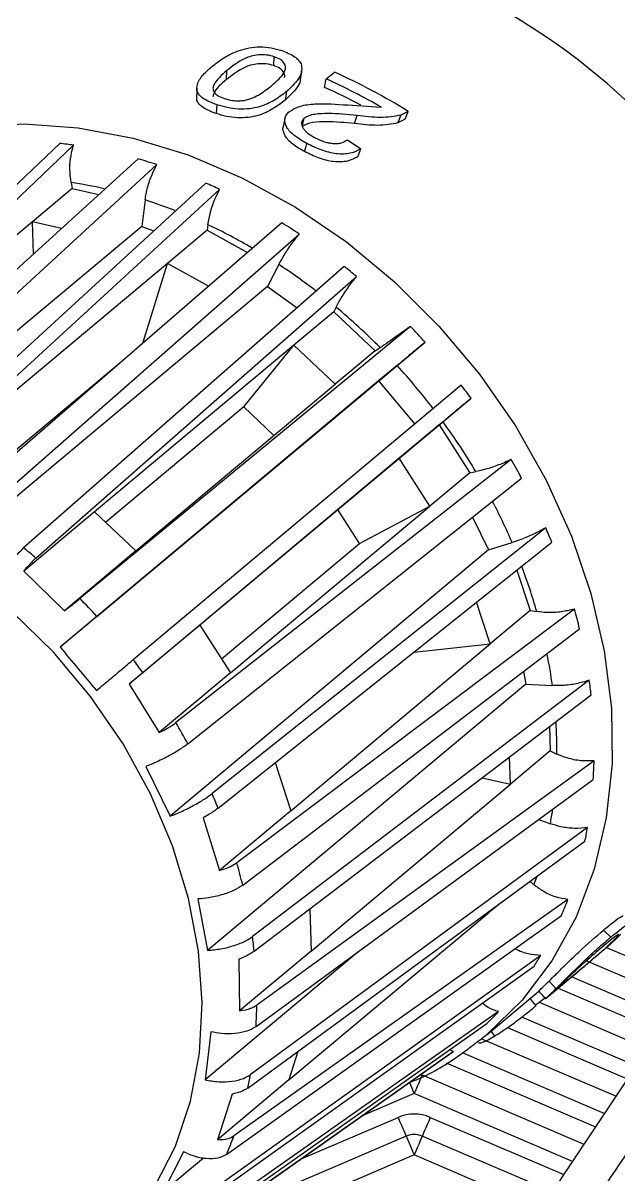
# Model space of a CAD drawing. Extents: x 75 to 2075, y 25 to 1460.
# Drawn here: x 1074.7 to 1116.3, y 1000.8 to 1081.2 of the extents above; entities that cross this region are included whole.
import ezdxf

# ---------------------------------------------------------------- set-up
doc = ezdxf.new("R2010")
doc.units = 0
doc.header["$LTSCALE"] = 5
doc.linetypes.add('SLD-KATı', pattern=[0])
doc.layers.get('0').update_dxf_attribs({"linetype": 'CONTINUOUS'})

msp = doc.modelspace()

# ---------------------------------------------------------------- linework, layer by layer
at = {"color": 7, "linetype": 'SLD-KATı'}
for p, q in [((1092.236, 1078.253), (1092.281, 1078.871)), ((1088.95, 1077.268), (1088.966, 1077.895)), ((1095.901, 1077.316), (1096.473, 1077.795)), ((1095.786, 1076.725), (1095.901, 1077.316)), ((1093.135, 1076.44), (1093.042, 1075.84)), ((1097.384, 1075.498), (1099.773, 1075.334)), ((1101.621, 1075.05), (1101.12, 1074.781)), ((1101.411, 1074.51), (1101.621, 1075.05)), ((1093.024, 1074.559), (1092.903, 1073.965)), ((1101.411, 1074.51), (1100.912, 1074.24)), ((1077.297, 1072.813), (1056.167, 1052.678)), ((1057.144, 1052.549), (1078.273, 1072.688)), ((1097.38, 1073.07), (1098.314, 1072.426)), ((1098.107, 1071.885), (1098.314, 1072.426)), ((1082.766, 1071.728), (1060.809, 1051.779)), ((1062.31, 1051.334), (1084.074, 1071.331)), ((1087.494, 1070.037), (1065.73, 1050.04)), ((1066.698, 1049.602), (1088.462, 1069.602)), ((1078.173, 1069.662), (1075.389, 1067.332)), ((1078.094, 1070.079), (1078.173, 1069.662)), ((1078.173, 1069.662), (1080.028, 1069.241)), ((1083.259, 1068.865), (1083.04, 1067.019)), ((1083.04, 1067.019), (1060.812, 1048.415)), ((1075.389, 1067.332), (1061.471, 1055.683)), ((1092.798, 1067.267), (1070.239, 1047.708)), ((1075.462, 1065.092), (1075.389, 1067.332)), ((1077.42, 1066.872), (1075.389, 1067.332)), ((1083.04, 1067.019), (1083.869, 1066.706)), ((1087.647, 1067.132), (1087.6, 1066.743)), ((1071.651, 1046.82), (1094.025, 1066.484)), ((1087.6, 1066.743), (1084.817, 1064.413)), ((1087.6, 1066.743), (1090.405, 1065.192)), ((1084.817, 1064.413), (1070.899, 1052.764)), ((1097.155, 1064.215), (1074.781, 1044.551)), ((1083.108, 1058.865), (1084.817, 1064.413)), ((1087.681, 1062.83), (1084.817, 1064.413)), ((1092.599, 1064.351), (1091.81, 1062.815)), ((1075.644, 1043.846), (1098.019, 1063.514)), ((1091.81, 1062.815), (1069.582, 1044.211)), ((1091.81, 1062.815), (1093.866, 1061.325)), ((1096.591, 1061.377), (1096.425, 1061.053)), ((1096.425, 1061.053), (1093.641, 1058.723)), ((1096.425, 1061.053), (1099.314, 1058.319)), ((1101.776, 1060.032), (1078.715, 1041.014)), ((1079.899, 1039.769), (1102.801, 1058.94)), ((1093.641, 1058.723), (1079.724, 1047.074)), ((1090.143, 1054.404), (1093.641, 1058.723)), ((1096.531, 1055.99), (1093.641, 1058.723)), ((1099.314, 1058.319), (1096.531, 1055.99)), ((1099.314, 1058.319), (1099.662, 1058.546)), ((1081.364, 1057.353), (1073.899, 1051.105)), ((1100.846, 1057.301), (1099.564, 1056.225)), ((1099.564, 1056.225), (1077.337, 1037.621)), ((1105.334, 1055.918), (1082.432, 1036.747)), ((1082.613, 1044.341), (1096.531, 1055.99)), ((1099.564, 1056.225), (1102.095, 1053.207)), ((1083.106, 1035.845), (1106.011, 1055.018)), ((1090.143, 1054.404), (1080.504, 1046.336)), ((1092.252, 1052.409), (1090.143, 1054.404)), ((1104.053, 1053.377), (1103.782, 1053.15)), ((1103.782, 1053.15), (1100.999, 1050.82)), ((1103.782, 1053.15), (1105.926, 1049.803)), ((1108.819, 1050.73), (1085.407, 1032.351)), ((1100.999, 1050.82), (1087.081, 1039.171)), ((1103.142, 1047.474), (1100.999, 1050.82)), ((1086.247, 1030.871), (1109.542, 1049.437)), ((1105.926, 1049.803), (1103.142, 1047.474)), ((1105.926, 1049.803), (1106.353, 1049.885)), ((1079.724, 1047.074), (1074.788, 1042.943)), ((1079.724, 1047.074), (1082.613, 1044.341)), ((1089.224, 1035.825), (1103.142, 1047.474)), ((1098.219, 1044.876), (1096.711, 1047.231)), ((1098.219, 1044.876), (1103.142, 1047.474)), ((1106.12, 1046.709), (1107.232, 1044.416)), ((1111.23, 1045.958), (1087.935, 1027.393)), ((1088.355, 1026.381), (1111.654, 1044.948)), ((1088.589, 1036.816), (1098.219, 1044.876)), ((1107.232, 1044.416), (1108.882, 1044.926)), ((1082.613, 1044.341), (1077.627, 1040.168)), ((1107.232, 1044.416), (1085.005, 1025.812)), ((1074.788, 1042.943), (1077.627, 1040.168)), ((1109.215, 1043.005), (1110.14, 1040.175)), ((1107.356, 1037.846), (1106.403, 1040.764)), ((1113.239, 1040.274), (1089.66, 1022.569)), ((1110.14, 1040.175), (1107.356, 1037.846)), ((1110.14, 1040.175), (1110.606, 1040.104)), ((1087.081, 1039.171), (1082.146, 1035.04)), ((1087.081, 1039.171), (1089.224, 1035.825)), ((1090.074, 1020.999), (1113.59, 1038.905)), ((1093.439, 1026.197), (1107.356, 1037.846)), ((1102.033, 1037.281), (1107.356, 1037.846)), ((1089.224, 1035.825), (1084.239, 1031.652)), ((1109.677, 1035.926), (1109.843, 1035.044)), ((1082.146, 1035.04), (1084.239, 1031.652)), ((1109.843, 1035.044), (1087.615, 1016.44)), ((1114.268, 1035.31), (1090.752, 1017.404)), ((1109.843, 1035.044), (1111.698, 1034.938)), ((1090.875, 1016.382), (1114.395, 1034.288)), ((1111.49, 1032.077), (1111.545, 1030.378)), ((1111.545, 1030.378), (1108.761, 1028.048)), ((1111.545, 1030.378), (1112.003, 1030.16)), ((1083.317, 1029.291), (1085.005, 1025.812)), ((1114.603, 1029.686), (1091.057, 1012.624)), ((1092.34, 1029.557), (1093.439, 1026.197)), ((1108.761, 1028.048), (1108.7, 1029.952)), ((1091.005, 1011.117), (1114.546, 1028.376)), ((1106.787, 1028.496), (1108.761, 1028.048)), ((1094.844, 1016.399), (1108.761, 1028.048)), ((1093.439, 1026.197), (1088.453, 1022.024)), ((1087.316, 1025.698), (1088.453, 1022.024)), ((1110.754, 1025.595), (1111.552, 1025.294)), ((1114.148, 1025.016), (1090.606, 1007.758)), ((1090.422, 1006.826), (1113.968, 1024.083)), ((1110.125, 1021.267), (1110.408, 1021.027)), ((1086.937, 1020.035), (1087.615, 1016.44)), ((1112.777, 1020.002), (1089.462, 1003.49)), ((1108.152, 1019.821), (1107.219, 1019.04)), ((1088.948, 1002.194), (1112.319, 1018.879)), ((1093.302, 1007.391), (1107.219, 1019.04)), ((1094.749, 1019.331), (1094.844, 1016.399)), ((1107.144, 1019.082), (1107.219, 1019.04)), ((1107.219, 1019.04), (1107.258, 1019.165)), ((1115.781, 1017.37), (1115.268, 1017.864)), ((1098.106, 1016.323), (1087.445, 1007.4)), ((1094.844, 1016.399), (1089.858, 1012.227)), ((1110.883, 1016.084), (1087.512, 999.399)), ((1089.793, 1015.83), (1089.858, 1012.227)), ((1111.258, 1013.102), (1114.455, 1015.778)), ((1120.471, 1012.953), (1114.053, 1015.704)), ((1114.848, 1016.108), (1114.455, 1015.779)), ((1087.038, 998.649), (1110.413, 1015.331)), ((1107.128, 1010.577), (1110.74, 1013.6)), ((1110.769, 1012.826), (1118.317, 1009.591)), ((1107.94, 1012.171), (1085.031, 996.061)), ((1084.106, 995.103), (1107.126, 1011.345)), ((1087.844, 1010.76), (1087.445, 1007.4)), ((1116.115, 1006.249), (1106.724, 1010.273)), ((1081.589, 993.014), (1104.514, 1009.188)), ((1104.793, 1009.388), (1081.773, 993.146)), ((1093.917, 1009.388), (1093.302, 1007.391)), ((1104.793, 1009.388), (1104.49, 1009.486)), ((1102.609, 1007.752), (1113.895, 1002.915)), ((1093.302, 1007.391), (1088.316, 1003.218)), ((1089.334, 1006.403), (1088.316, 1003.218)), ((1101.483, 1003.466), (1088.542, 997.92)), ((1111.691, 999.574), (1102.609, 1003.466)), ((1085.947, 1002.374), (1084.511, 999.578)), ((1087.329, 1001.937), (1084.511, 999.578))]:
    msp.add_line(p, q, dxfattribs=at)
at = {"color": 8, "linetype": 'SLD-KATı'}
for p, q in [((1115.477, 1016.648), (1121.243, 1014.177)), ((1119.7, 1011.73), (1113.032, 1014.587)), ((1112.102, 1013.809), (1119.111, 1010.805)), ((1117.523, 1008.377), (1109.564, 1011.788)), ((1108.554, 1011.044), (1116.921, 1007.458)), ((1115.31, 1005.04), (1105.413, 1009.281)), ((1104.28, 1008.59), (1114.7, 1004.124)), ((1102.046, 1006.438), (1098.406, 1004.878)), ((1113.095, 1001.703), (1102.046, 1006.438)), ((1094.155, 1001.879), (1100.92, 1004.779)), ((1103.171, 1004.779), (1112.49, 1000.785)), ((1102.046, 1002.153), (1082.93, 993.96)), ((1110.891, 998.362), (1102.046, 1002.153))]:
    msp.add_line(p, q, dxfattribs=at)
at = {"color": 7, "linetype": 'SLD-KATı', "flags": 128}
for points in [[(1088.271, 1075.515), (1088.249, 1075.206), (1088.226, 1074.897)], [(1094.237, 1073.984), (1094.304, 1074.275), (1094.372, 1074.566)], [(1097.881, 1074.204), (1097.968, 1074.485), (1098.055, 1074.765)], [(1100.912, 1074.24), (1101.016, 1074.511), (1101.12, 1074.781)], [(1094.394, 1072.238), (1094.475, 1072.522), (1094.556, 1072.806)], [(1079.824, 995.164), (1082.045, 997.359), (1083.905, 999.908), (1085.376, 1002.77), (1086.433, 1005.902), (1087.06, 1009.252), (1087.247, 1012.769), (1086.991, 1016.396), (1086.297, 1020.078), (1085.175, 1023.755), (1083.643, 1027.37), (1081.725, 1030.865), (1079.451, 1034.186), (1076.857, 1037.281), (1073.984, 1040.099), (1070.878, 1042.598), (1067.587, 1044.737), (1064.163, 1046.483), (1060.661, 1047.808), (1057.135, 1048.692), (1053.641, 1049.12), (1050.234, 1049.085), (1046.968, 1048.589), (1043.895, 1047.639), (1041.063, 1046.25), (1038.516, 1044.444), (1036.295, 1042.249), (1034.434, 1039.7), (1032.964, 1036.838), (1031.907, 1033.707), (1031.28, 1030.356), (1031.092, 1026.839), (1031.348, 1023.212), (1032.042, 1019.53), (1033.164, 1015.853), (1034.696, 1012.238), (1036.615, 1008.743), (1038.889, 1005.422), (1041.482, 1002.327), (1044.355, 999.509), (1047.461, 997.01), (1050.752, 994.871), (1054.176, 993.125), (1057.678, 991.8), (1061.204, 990.917), (1064.698, 990.489), (1068.105, 990.523), (1071.371, 991.019), (1074.444, 991.969), (1077.277, 993.358), (1079.824, 995.164)], [(1111.943, 1013.769), (1111.701, 1014.031), (1111.459, 1014.294)], [(1110.549, 1012.574), (1110.331, 1012.857), (1110.113, 1013.139)], [(1107.664, 1010.46), (1107.462, 1010.753), (1107.417, 1010.819)], [(1102.609, 1007.752), (1102.598, 1007.726), (1102.566, 1007.652), (1102.514, 1007.53), (1102.444, 1007.367), (1102.359, 1007.168), (1102.261, 1006.941), (1102.156, 1006.695), (1102.046, 1006.438)], [(1100.92, 1004.779), (1101.03, 1004.523), (1101.136, 1004.276), (1101.233, 1004.049), (1101.318, 1003.85), (1101.388, 1003.687), (1101.44, 1003.566), (1101.472, 1003.491), (1101.483, 1003.466)], [(1103.171, 1004.779), (1103.062, 1004.523), (1102.956, 1004.276), (1102.859, 1004.049), (1102.774, 1003.85), (1102.704, 1003.687), (1102.652, 1003.566), (1102.62, 1003.491), (1102.609, 1003.466)], [(1101.483, 1003.466), (1101.494, 1003.441), (1101.526, 1003.366), (1101.578, 1003.245), (1101.648, 1003.081), (1101.733, 1002.882), (1101.831, 1002.655), (1101.936, 1002.409), (1102.046, 1002.153)], [(1102.609, 1003.466), (1102.598, 1003.441), (1102.566, 1003.366), (1102.514, 1003.245), (1102.444, 1003.081), (1102.359, 1002.882), (1102.261, 1002.655), (1102.156, 1002.409), (1102.046, 1002.153)]]:
    msp.add_lwpolyline(points, dxfattribs=at)
at = {"color": 8, "linetype": 'SLD-KATı', "flags": 128}
for points in [[(1058.532, 1068.638), (1061.275, 1070.605), (1064.331, 1072.172), (1067.637, 1073.298), (1071.149, 1073.968), (1074.819, 1074.174), (1078.597, 1073.912), (1082.432, 1073.187), (1086.273, 1072.007), (1090.067, 1070.389), (1093.763, 1068.355), (1097.312, 1065.932), (1100.664, 1063.153), (1103.776, 1060.056), (1106.604, 1056.682), (1109.11, 1053.077), (1111.261, 1049.291), (1113.028, 1045.373), (1114.386, 1041.377), (1115.318, 1037.357), (1115.81, 1033.368), (1115.857, 1029.463), (1115.456, 1025.695), (1114.615, 1022.115), (1113.343, 1018.772), (1111.659, 1015.711), (1109.585, 1012.973), (1107.149, 1010.595)], [(1110.408, 1021.027), (1110.551, 1021.431), (1110.601, 1021.577)], [(1101.711, 1007.22), (1101.733, 1007.168), (1101.831, 1006.941), (1101.936, 1006.695), (1102.046, 1006.438)]]:
    msp.add_lwpolyline(points, dxfattribs=at)
at = {"color": 7, "linetype": 'SLD-KATı'}
for centre, radius, start, end in [((1084.71, 1041.18), 47.234, 14.91664, 65.02554), ((1078.592, 1038.068), 43.566, 58.08957, 65.76735), ((1078.63, 1038.536), 41.865, 61.94592, 65.80727), ((1078.235, 1038.021), 43.083, 60.00453, 65.79261), ((1073.703, 1040.794), 32.22, 81.84445, 83.59434), ((1072.757, 1036.451), 36.669, 72.0237, 74.16015), ((1071.538, 1033.185), 40.158, 65.07503, 66.58859), ((1069.714, 1029.748), 44.052, 56.50393, 58.39684), ((1068.288, 1027.74), 46.516, 50.26968, 51.64122), ((1067.959, 1027.241), 44.554, 44.63829, 50.01101), ((1067.248, 1026.578), 48.076, 42.30935, 44.09421), ((1067.418, 1026.707), 45.315, 37.47771, 42.46463), ((1067.271, 1026.57), 48.064, 36.2918, 37.63428), ((1067.892, 1027.051), 44.728, 30.69696, 36.05505), ((1068.434, 1027.299), 46.69, 28.30368, 30.12239), ((1070.375, 1028.248), 44.529, 22.02675, 23.43605), ((1047.473, 1010.246), 43.847, 50.02306, 51.47915), ((1046.649, 1009.339), 45.073, 42.46355, 44.64749), ((1074.208, 1029.545), 40.479, 13.37018, 15.37018), ((1046.644, 1009.308), 45.096, 36.04648, 37.47761), ((1077.717, 1030.217), 36.903, 6.33378, 7.93241), ((1047.697, 1009.971), 43.851, 28.46433, 30.68798), ((1082.308, 1030.418), 32.303, 356.37497, 358.70071), ((1049.904, 1011.031), 41.401, 21.76326, 23.27852), ((1085.525, 1030.054), 29.063, 348.14317, 350.01675), ((1053.021, 1012.071), 38.114, 13.54686, 15.98813), ((1088.863, 1029.096), 25.584, 336.46217, 339.17823), ((1056.767, 1012.778), 34.299, 6.03302, 7.75177), ((1090.645, 1028.196), 23.585, 326.94275, 329.10006), ((1060.462, 1012.938), 30.597, 356.588, 359.41128), ((1091.583, 1027.484), 22.406, 313.92037, 316.88705), ((1091.72, 1027.325), 22.196, 305.1999, 306.08409), ((1064.096, 1012.523), 26.935, 347.78994, 349.80986), ((1102.046, 1002.153), 2.857, 66.80141, 113.19859), ((1066.789, 1011.736), 24.126, 336.70348, 340.01413), ((1102.046, 1002.153), 1.429, 66.80141, 113.19859)]:
    msp.add_arc(centre, radius, start, end, dxfattribs=at)
at = {"color": 8, "linetype": 'SLD-KATı'}
for centre, radius, start, end in [((1073.407, 1038.725), 31.703, 77.23428, 81.49718), ((1072.369, 1034.95), 35.62, 68.60853, 72.19825), ((1070.881, 1031.53), 39.352, 59.68668, 64.78433), ((1069.221, 1028.815), 42.537, 52.36947, 56.6605), ((1069.762, 1028.089), 42.59, 23.28742, 27.5801), ((1072.343, 1029.126), 39.806, 16.00825, 20.79365), ((1076.317, 1030.115), 35.708, 7.76243, 11.35378), ((1080.019, 1030.479), 31.986, 359.42819, 3.39617), ((1084.191, 1030.214), 27.8, 349.8062, 351.80278)]:
    msp.add_arc(centre, radius, start, end, dxfattribs=at)
at = {"color": 7, "linetype": 'SLD-KATı'}
for points, knots in [([(1128.39, 1031.167), (1128.817, 1031.543), (1130.03, 1032.611), (1131.794, 1034.632), (1133.555, 1037.297), (1134.957, 1040.233), (1135.987, 1043.399), (1136.631, 1046.758), (1136.881, 1050.267), (1136.732, 1053.882), (1136.187, 1057.558), (1135.252, 1061.247), (1133.94, 1064.902), (1132.267, 1068.476), (1130.254, 1071.925), (1127.927, 1075.204), (1125.317, 1078.274), (1122.454, 1081.094), (1119.375, 1083.629), (1116.118, 1085.848), (1112.725, 1087.72), (1109.236, 1089.224), (1105.696, 1090.334), (1102.148, 1091.049), (1098.652, 1091.31), (1096.137, 1091.298), (1094.846, 1091.071), (1094.65, 1091.037)], [0, 0, 0, 0, 0.022651, 0.06432, 0.106013, 0.147765, 0.189611, 0.231566, 0.273623, 0.315764, 0.357966, 0.40021, 0.442479, 0.484761, 0.52705, 0.569344, 0.611642, 0.653947, 0.69626, 0.738582, 0.780913, 0.823251, 0.865585, 0.907903, 0.950184, 0.992403, 1, 1, 1, 1]), ([(1087.922, 1078.179), (1088.186, 1078.388), (1088.716, 1078.804), (1089.607, 1079.258), (1090.509, 1079.503), (1091.284, 1079.579), (1092.084, 1079.511), (1092.559, 1079.372), (1092.796, 1079.303)], [0, 0, 0, 0, 0.248903, 0.497485, 0.622316, 0.747532, 0.873475, 1, 1, 1, 1]), ([(1092.796, 1079.303), (1093.125, 1079.172), (1093.618, 1078.976), (1093.969, 1078.641), (1094.115, 1078.441), (1094.158, 1078.338), (1094.18, 1078.287)], [0, 0, 0, 0, 0.50032, 0.750425, 0.875332, 1, 1, 1, 1]), ([(1092.236, 1078.253), (1092.063, 1078.298), (1091.718, 1078.389), (1091.148, 1078.381), (1090.625, 1078.295), (1089.789, 1077.95), (1089.323, 1077.571), (1088.95, 1077.268)], [0, 0, 0, 0, 0.124622, 0.249361, 0.374295, 0.499466, 1, 1, 1, 1]), ([(1092.281, 1078.871), (1092.106, 1078.918), (1091.755, 1079.01), (1091.177, 1079.005), (1090.648, 1078.921), (1089.806, 1078.578), (1089.339, 1078.198), (1088.966, 1077.895)], [0, 0, 0, 0, 0.126235, 0.251975, 0.377162, 0.501984, 1, 1, 1, 1]), ([(1092.096, 1076.85), (1092.453, 1077.159), (1092.899, 1077.546), (1093.105, 1078.102), (1093.001, 1078.396), (1092.75, 1078.68), (1092.438, 1078.807), (1092.281, 1078.871)], [0, 0, 0, 0, 0.497976, 0.622799, 0.747991, 0.873718, 1, 1, 1, 1]), ([(1092.983, 1077.426), (1092.991, 1077.448), (1093.032, 1077.562), (1092.932, 1077.783), (1092.699, 1078.064), (1092.39, 1078.19), (1092.236, 1078.253)], [0, 0, 0, 0, 0.0756949, 0.3841703, 0.6921602, 1, 1, 1, 1]), ([(1094.18, 1078.287), (1094.192, 1078.114), (1094.217, 1077.768), (1093.877, 1077.129), (1093.432, 1076.715), (1093.135, 1076.44)], [0, 0, 0, 0, 0.250378, 0.500479, 1, 1, 1, 1]), ([(1088.271, 1075.515), (1088.049, 1075.597), (1087.605, 1075.762), (1087.109, 1076.083), (1086.844, 1076.448), (1086.873, 1076.943), (1087.183, 1077.538), (1087.675, 1077.965), (1087.922, 1078.179)], [0, 0, 0, 0, 0.126501, 0.252549, 0.377658, 0.502458, 0.751109, 1, 1, 1, 1]), ([(1088.966, 1077.895), (1088.607, 1077.586), (1088.158, 1077.2), (1087.966, 1076.668), (1088.062, 1076.393), (1088.325, 1076.128), (1088.64, 1076.005), (1088.798, 1075.943)], [0, 0, 0, 0, 0.49795, 0.622753, 0.747955, 0.873668, 1, 1, 1, 1]), ([(1094.106, 1077.27), (1094.12, 1077.369), (1094.148, 1077.568), (1094.175, 1077.766), (1094.189, 1077.865)], [0, 0, 0, 0, 0.500005, 1, 1, 1, 1]), ([(1086.865, 1076.665), (1086.864, 1076.558), (1086.861, 1076.345), (1086.859, 1076.131), (1086.857, 1076.024)], [0, 0, 0, 0, 0.5, 1, 1, 1, 1]), ([(1088.95, 1077.268), (1088.572, 1076.96), (1088.112, 1076.586), (1088.005, 1076.154), (1087.986, 1076.077)], [0, 0, 0, 0, 0.822002, 1, 1, 1, 1]), ([(1090.185, 1075.82), (1090.395, 1075.877), (1090.813, 1075.99), (1091.45, 1076.346), (1091.838, 1076.649), (1092.096, 1076.85)], [0, 0, 0, 0, 0.249913, 0.500006, 1, 1, 1, 1]), ([(1094.086, 1077.27), (1094.085, 1077.237), (1094.084, 1077.033), (1093.766, 1076.53), (1093.331, 1076.116), (1093.042, 1075.84)], [0, 0, 0, 0, 0.0607973, 0.3738927, 1, 1, 1, 1]), ([(1088.226, 1074.897), (1088.007, 1074.978), (1087.57, 1075.14), (1087.093, 1075.458), (1086.854, 1075.767), (1086.873, 1075.957), (1086.88, 1076.026)], [0, 0, 0, 0, 0.281383, 0.562491, 0.843054, 1, 1, 1, 1]), ([(1093.042, 1075.84), (1092.777, 1075.633), (1092.248, 1075.221), (1091.367, 1074.803), (1090.476, 1074.611), (1089.714, 1074.581), (1088.927, 1074.685), (1088.46, 1074.826), (1088.226, 1074.897)], [0, 0, 0, 0, 0.25053, 0.500423, 0.625486, 0.750236, 0.874983, 1, 1, 1, 1]), ([(1093.135, 1076.44), (1092.87, 1076.234), (1092.34, 1075.821), (1091.453, 1075.405), (1090.553, 1075.217), (1089.782, 1075.19), (1088.984, 1075.299), (1088.509, 1075.443), (1088.271, 1075.515)], [0, 0, 0, 0, 0.248921, 0.497499, 0.622365, 0.74757, 0.873482, 1, 1, 1, 1]), ([(1088.798, 1075.943), (1088.852, 1075.926), (1088.959, 1075.892), (1089.186, 1075.837), (1089.486, 1075.792), (1089.849, 1075.782), (1090.073, 1075.807), (1090.185, 1075.82)], [0, 0, 0, 0, 0.125745, 0.251389, 0.501751, 0.751292, 1, 1, 1, 1]), ([(1094.556, 1072.806), (1094.26, 1072.975), (1093.816, 1073.23), (1093.378, 1073.624), (1093.144, 1073.933), (1093.018, 1074.241), (1092.997, 1074.54), (1093.093, 1074.766), (1093.216, 1074.931), (1093.3, 1075.005), (1093.341, 1075.041)], [0, 0, 0, 0, 0.251691, 0.377471, 0.502798, 0.627926, 0.752073, 0.87601, 0.938006, 1, 1, 1, 1]), ([(1093.341, 1075.041), (1093.575, 1075.182), (1094.044, 1075.464), (1095.485, 1075.634), (1096.623, 1075.553), (1097.384, 1075.498)], [0, 0, 0, 0, 0.24774, 0.497424, 1, 1, 1, 1]), ([(1094.372, 1074.566), (1094.326, 1074.521), (1094.234, 1074.431), (1094.177, 1074.268), (1094.191, 1074.088), (1094.268, 1073.902), (1094.409, 1073.715), (1094.659, 1073.477), (1094.92, 1073.326), (1095.094, 1073.226)], [0, 0, 0, 0, 0.1238388, 0.2477557, 0.367667, 0.4971143, 0.622498, 0.7482519, 1, 1, 1, 1]), ([(1097.881, 1074.204), (1097.219, 1074.261), (1096.226, 1074.346), (1095.101, 1074.305), (1094.533, 1074.175), (1094.336, 1074.048), (1094.237, 1073.984)], [0, 0, 0, 0, 0.500535, 0.75031, 0.875273, 1, 1, 1, 1]), ([(1098.055, 1074.765), (1097.385, 1074.827), (1096.381, 1074.919), (1095.243, 1074.884), (1094.67, 1074.756), (1094.471, 1074.629), (1094.372, 1074.566)], [0, 0, 0, 0, 0.5019676, 0.7517024, 0.8761383, 1, 1, 1, 1]), ([(1100.912, 1074.24), (1100.453, 1074.16), (1099.531, 1074.001), (1098.432, 1074.136), (1097.881, 1074.204)], [0, 0, 0, 0, 0.498739, 1, 1, 1, 1]), ([(1101.12, 1074.781), (1100.656, 1074.704), (1099.722, 1074.55), (1098.613, 1074.693), (1098.055, 1074.765)], [0, 0, 0, 0, 0.497398, 1, 1, 1, 1]), ([(1094.394, 1072.238), (1094.104, 1072.404), (1093.668, 1072.655), (1093.242, 1073.044), (1093.012, 1073.35), (1092.902, 1073.653), (1092.865, 1073.864), (1092.905, 1073.959), (1092.908, 1073.965)], [0, 0, 0, 0, 0.329351, 0.494332, 0.659271, 0.824891, 0.989231, 1, 1, 1, 1]), ([(1078.094, 1070.079), (1078.054, 1070.386), (1077.975, 1071.001), (1078.056, 1071.93), (1078.206, 1072.455), (1078.273, 1072.688)], [0, 0, 0, 0, 0.357056, 0.714133, 1, 1, 1, 1]), ([(1098.314, 1072.426), (1098.088, 1072.308), (1097.748, 1072.131), (1097.13, 1072.056), (1096.617, 1072.081), (1096.082, 1072.182), (1095.368, 1072.403), (1094.881, 1072.645), (1094.556, 1072.806)], [0, 0, 0, 0, 0.247421, 0.37288, 0.496726, 0.621592, 0.74806, 1, 1, 1, 1]), ([(1095.094, 1073.226), (1095.295, 1073.127), (1095.597, 1072.979), (1096.042, 1072.857), (1096.373, 1072.804), (1096.689, 1072.798), (1097.063, 1072.862), (1097.253, 1072.987), (1097.38, 1073.07)], [0, 0, 0, 0, 0.2520265, 0.3779601, 0.5034338, 0.6283659, 0.7527814, 1, 1, 1, 1]), ([(1098.107, 1071.885), (1097.882, 1071.766), (1097.544, 1071.588), (1096.931, 1071.51), (1096.427, 1071.531), (1095.899, 1071.627), (1095.196, 1071.842), (1094.713, 1072.08), (1094.394, 1072.238)], [0, 0, 0, 0, 0.249686, 0.375839, 0.499865, 0.622426, 0.750113, 1, 1, 1, 1]), ([(1083.259, 1068.865), (1083.307, 1069.152), (1083.404, 1069.726), (1083.707, 1070.605), (1083.96, 1071.107), (1084.074, 1071.331)], [0, 0, 0, 0, 0.35627, 0.71254, 1, 1, 1, 1]), ([(1087.647, 1067.132), (1087.695, 1067.42), (1087.792, 1067.996), (1088.095, 1068.877), (1088.349, 1069.379), (1088.462, 1069.602)], [0, 0, 0, 0, 0.357057, 0.714137, 1, 1, 1, 1]), ([(1092.599, 1064.351), (1092.731, 1064.592), (1092.997, 1065.074), (1093.515, 1065.836), (1093.867, 1066.284), (1094.025, 1066.484)], [0, 0, 0, 0, 0.356262, 0.712541, 1, 1, 1, 1]), ([(1096.591, 1061.377), (1096.725, 1061.619), (1096.991, 1062.103), (1097.51, 1062.867), (1097.863, 1063.315), (1098.019, 1063.514)], [0, 0, 0, 0, 0.357052, 0.714135, 1, 1, 1, 1]), ([(1101.776, 1060.032), (1101.516, 1059.84), (1100.997, 1059.458), (1100.248, 1058.934), (1099.844, 1058.666), (1099.662, 1058.546)], [0, 0, 0, 0, 0.355383, 0.710566, 1, 1, 1, 1]), ([(1100.846, 1057.301), (1101.052, 1057.474), (1101.463, 1057.819), (1102.166, 1058.408), (1102.605, 1058.776), (1102.801, 1058.94)], [0, 0, 0, 0, 0.3562608, 0.7125506, 1, 1, 1, 1]), ([(1104.053, 1053.377), (1104.26, 1053.55), (1104.673, 1053.897), (1105.377, 1054.487), (1105.816, 1054.855), (1106.011, 1055.018)], [0, 0, 0, 0, 0.3570552, 0.7141243, 1, 1, 1, 1]), ([(1108.819, 1050.73), (1108.527, 1050.598), (1107.942, 1050.334), (1107.066, 1050.043), (1106.574, 1049.934), (1106.353, 1049.885)], [0, 0, 0, 0, 0.355388, 0.71057, 1, 1, 1, 1]), ([(1111.23, 1045.958), (1110.95, 1045.81), (1110.39, 1045.512), (1109.554, 1045.152), (1109.09, 1044.996), (1108.882, 1044.926)], [0, 0, 0, 0, 0.3557133, 0.7114053, 1, 1, 1, 1]), ([(1072.712, 1041.942), (1072.876, 1042.202), (1073.203, 1042.723), (1073.795, 1043.505), (1074.343, 1044.142), (1074.647, 1044.426), (1074.781, 1044.551)], [0, 0, 0, 0, 0.2646, 0.529291, 0.793679, 1, 1, 1, 1]), ([(1075.644, 1043.846), (1075.581, 1043.789), (1075.353, 1043.581), (1075.053, 1043.259), (1074.824, 1042.986), (1074.788, 1042.943)], [0, 0, 0, 0, 0.242338, 0.882098, 1, 1, 1, 1]), ([(1077.627, 1040.168), (1077.869, 1040.35), (1078.283, 1040.662), (1078.588, 1040.91), (1078.715, 1041.014)], [0, 0, 0, 0, 0.58336, 1, 1, 1, 1]), ([(1079.899, 1039.769), (1079.832, 1039.712), (1079.592, 1039.511), (1079.071, 1039.075), (1078.339, 1038.462), (1077.742, 1037.961), (1077.427, 1037.697), (1077.337, 1037.621)], [0, 0, 0, 0, 0.102988, 0.366802, 0.630618, 0.894678, 1, 1, 1, 1]), ([(1113.239, 1040.274), (1112.931, 1040.204), (1112.316, 1040.065), (1111.379, 1040.018), (1110.845, 1040.077), (1110.606, 1040.104)], [0, 0, 0, 0, 0.35538, 0.71057, 1, 1, 1, 1]), ([(1077.337, 1037.621), (1077.755, 1037.115), (1078.593, 1036.102), (1079.444, 1035.1), (1079.87, 1034.6)], [0, 0, 0, 0, 0.499995, 1, 1, 1, 1]), ([(1079.87, 1034.6), (1080.046, 1034.748), (1080.453, 1035.089), (1081.151, 1035.674), (1081.773, 1036.195), (1082.189, 1036.544), (1082.365, 1036.691), (1082.432, 1036.747)], [0, 0, 0, 0, 0.202889, 0.467548, 0.731791, 0.897055, 1, 1, 1, 1]), ([(1083.106, 1035.845), (1083.041, 1035.79), (1082.803, 1035.591), (1082.463, 1035.306), (1082.188, 1035.076), (1082.146, 1035.04)], [0, 0, 0, 0, 0.242347, 0.882097, 1, 1, 1, 1]), ([(1114.268, 1035.31), (1113.967, 1035.222), (1113.366, 1035.046), (1112.45, 1034.926), (1111.931, 1034.934), (1111.698, 1034.938)], [0, 0, 0, 0, 0.3557096, 0.711409, 1, 1, 1, 1]), ([(1117.778, 964.613), (1116.362, 964.802), (1113.837, 965.14), (1110.656, 966.008), (1108.35, 966.963), (1106.722, 967.943), (1105.579, 968.905), (1104.499, 970.149), (1103.621, 971.884), (1103.245, 974.271), (1103.458, 976.92), (1104.171, 979.751), (1105.659, 983.717), (1108.35, 988.957), (1111.858, 994.653), (1115.375, 999.999), (1118.64, 1004.871), (1121.543, 1009.269), (1123.817, 1012.891), (1125.417, 1015.576), (1126.869, 1018.166), (1128.35, 1021.062), (1129.813, 1024.449), (1130.892, 1028.023), (1131.353, 1031.229), (1131.096, 1033.028), (1130.982, 1033.819)], [0, 0, 0, 0, 0.048976, 0.087388, 0.117682, 0.141832, 0.161329, 0.178527, 0.211085, 0.243532, 0.277645, 0.313347, 0.349408, 0.424733, 0.506456, 0.565666, 0.628277, 0.691572, 0.731659, 0.764066, 0.791659, 0.827505, 0.871194, 0.917521, 0.963739, 1, 1, 1, 1]), ([(1084.239, 1031.652), (1084.505, 1031.789), (1084.961, 1032.024), (1085.276, 1032.255), (1085.407, 1032.351)], [0, 0, 0, 0, 0.583364, 1, 1, 1, 1]), ([(1086.247, 1030.871), (1086.055, 1030.73), (1085.671, 1030.447), (1084.861, 1029.985), (1084.043, 1029.582), (1083.539, 1029.38), (1083.317, 1029.291)], [0, 0, 0, 0, 0.263756, 0.527591, 0.791625, 1, 1, 1, 1]), ([(1128.328, 1031.015), (1128.33, 1030.947), (1128.346, 1030.254), (1128.023, 1028.541), (1127.236, 1025.741), (1125.79, 1022.297), (1123.756, 1018.363), (1121.51, 1014.569), (1119.196, 1010.914), (1116.763, 1007.205), (1113.863, 1002.875), (1110.767, 998.214), (1107.923, 993.724), (1105.604, 989.77), (1103.761, 986.259), (1102.35, 983.093), (1101.198, 979.822), (1100.554, 976.891), (1100.431, 974.241), (1100.709, 971.795), (1101.322, 969.939), (1102.027, 968.884), (1102.139, 968.717)], [0, 0, 0, 0, 0.004217, 0.043349, 0.09043, 0.147182, 0.208392, 0.276177, 0.326067, 0.381921, 0.453295, 0.534199, 0.606523, 0.668445, 0.722823, 0.773904, 0.816691, 0.874136, 0.907631, 0.938789, 0.990308, 1, 1, 1, 1]), ([(1114.603, 1029.686), (1114.298, 1029.675), (1113.689, 1029.655), (1112.764, 1029.843), (1112.239, 1030.062), (1112.003, 1030.16)], [0, 0, 0, 0, 0.355377, 0.710575, 1, 1, 1, 1]), ([(1085.005, 1025.812), (1085.29, 1025.928), (1085.859, 1026.16), (1086.733, 1026.605), (1087.456, 1027.034), (1087.789, 1027.284), (1087.935, 1027.393)], [0, 0, 0, 0, 0.264609, 0.529302, 0.793686, 1, 1, 1, 1]), ([(1088.355, 1026.381), (1088.288, 1026.33), (1088.043, 1026.141), (1087.673, 1025.903), (1087.364, 1025.725), (1087.316, 1025.698)], [0, 0, 0, 0, 0.24235, 0.882096, 1, 1, 1, 1]), ([(1114.148, 1025.016), (1113.845, 1024.988), (1113.239, 1024.931), (1112.314, 1025.046), (1111.788, 1025.217), (1111.552, 1025.294)], [0, 0, 0, 0, 0.355709, 0.711405, 1, 1, 1, 1]), ([(1088.453, 1022.024), (1088.731, 1022.114), (1089.208, 1022.267), (1089.527, 1022.48), (1089.66, 1022.569)], [0, 0, 0, 0, 0.583366, 1, 1, 1, 1]), ([(1090.074, 1020.999), (1089.877, 1020.871), (1089.484, 1020.616), (1088.623, 1020.306), (1087.738, 1020.103), (1087.182, 1020.056), (1086.937, 1020.035)], [0, 0, 0, 0, 0.263763, 0.527585, 0.791619, 1, 1, 1, 1]), ([(1112.777, 1020.002), (1112.494, 1020.043), (1111.927, 1020.124), (1111.086, 1020.511), (1110.618, 1020.867), (1110.408, 1021.027)], [0, 0, 0, 0, 0.35538, 0.710567, 1, 1, 1, 1]), ([(1115.268, 1017.864), (1115.516, 1018.069), (1116.012, 1018.48), (1116.455, 1018.794), (1116.644, 1018.894), (1116.628, 1018.851), (1116.627, 1018.848)], [0, 0, 0, 0, 0.394019, 0.787058, 0.983706, 1, 1, 1, 1]), ([(1115.781, 1017.37), (1116.029, 1017.576), (1116.525, 1017.986), (1116.964, 1018.296), (1117.15, 1018.392), (1117.133, 1018.349), (1117.132, 1018.347)], [0, 0, 0, 0, 0.39537, 0.790221, 0.988501, 1, 1, 1, 1]), ([(1087.615, 1016.44), (1087.929, 1016.469), (1088.557, 1016.527), (1089.497, 1016.771), (1090.262, 1017.075), (1090.603, 1017.304), (1090.752, 1017.404)], [0, 0, 0, 0, 0.264584, 0.529284, 0.793664, 1, 1, 1, 1]), ([(1111.459, 1014.294), (1111.61, 1014.443), (1111.911, 1014.74), (1112.449, 1015.279), (1113.012, 1015.834), (1114.059, 1016.827), (1114.731, 1017.403), (1115.268, 1017.864)], [0, 0, 0, 0, 0.125356, 0.250587, 0.375578, 0.500982, 1, 1, 1, 1]), ([(1111.943, 1013.769), (1112.096, 1013.92), (1112.402, 1014.222), (1112.946, 1014.767), (1113.515, 1015.33), (1114.217, 1015.995), (1115.008, 1016.719), (1115.523, 1017.153), (1115.781, 1017.37)], [0, 0, 0, 0, 0.126499, 0.252547, 0.377658, 0.502458, 0.751109, 1, 1, 1, 1]), ([(1113.185, 1014.721), (1113.556, 1015.031), (1114.02, 1015.419), (1114.753, 1016.042), (1115.175, 1016.409), (1115.608, 1016.795), (1115.838, 1017.015), (1115.953, 1017.125)], [0, 0, 0, 0, 0.4979744, 0.6228014, 0.747993, 0.8737218, 1, 1, 1, 1]), ([(1116.468, 1017.557), (1116.233, 1017.333), (1115.879, 1016.996), (1115.364, 1016.548), (1115.068, 1016.294), (1114.921, 1016.17), (1114.848, 1016.108)], [0, 0, 0, 0, 0.500319, 0.750428, 0.875338, 1, 1, 1, 1]), ([(1115.953, 1017.125), (1116.047, 1017.221), (1116.236, 1017.411), (1116.332, 1017.543), (1116.309, 1017.569), (1115.98, 1017.342), (1115.53, 1016.967), (1115.169, 1016.666)], [0, 0, 0, 0, 0.126237, 0.251972, 0.377157, 0.50198, 1, 1, 1, 1]), ([(1090.875, 1016.382), (1090.807, 1016.334), (1090.559, 1016.157), (1090.172, 1015.969), (1089.844, 1015.848), (1089.793, 1015.83)], [0, 0, 0, 0, 0.242334, 0.882103, 1, 1, 1, 1]), ([(1110.883, 1016.084), (1110.598, 1016.11), (1110.026, 1016.163), (1109.379, 1016.378), (1109.091, 1016.554), (1109.075, 1016.563)], [0, 0, 0, 0, 0.485926, 0.97183, 1, 1, 1, 1]), ([(1115.169, 1016.666), (1114.798, 1016.354), (1114.334, 1015.964), (1113.616, 1015.313), (1113.21, 1014.93), (1112.791, 1014.526), (1112.565, 1014.304), (1112.451, 1014.193)], [0, 0, 0, 0, 0.49795, 0.622752, 0.747957, 0.873671, 1, 1, 1, 1]), ([(1112.057, 1013.791), (1112.103, 1013.826), (1112.196, 1013.896), (1112.589, 1014.222), (1112.947, 1014.521), (1113.185, 1014.721)], [0, 0, 0, 0, 0.249909, 0.500006, 1, 1, 1, 1]), ([(1110.749, 1013.61), (1110.76, 1013.621), (1110.783, 1013.645), (1111.051, 1013.897), (1111.323, 1014.161), (1111.459, 1014.294)], [0, 0, 0, 0, 0.308518, 0.653888, 1, 1, 1, 1]), ([(1112.451, 1014.193), (1112.418, 1014.161), (1112.353, 1014.097), (1112.239, 1013.985), (1112.128, 1013.875), (1112.057, 1013.8), (1112.057, 1013.794), (1112.057, 1013.791)], [0, 0, 0, 0, 0.125759, 0.251388, 0.501743, 0.751281, 1, 1, 1, 1]), ([(1110.506, 1012.63), (1110.518, 1012.638), (1110.683, 1012.757), (1110.928, 1012.942), (1111.145, 1013.111), (1111.217, 1013.166)], [0, 0, 0, 0, 0.049108, 0.686041, 1, 1, 1, 1]), ([(1110.739, 1013.601), (1110.816, 1013.51), (1110.97, 1013.329), (1111.124, 1013.147), (1111.201, 1013.056)], [0, 0, 0, 0, 0.500023, 1, 1, 1, 1]), ([(1111.258, 1013.103), (1111.233, 1013.082), (1111.171, 1013.029), (1111.254, 1013.108), (1111.524, 1013.361), (1111.803, 1013.633), (1111.943, 1013.769)], [0, 0, 0, 0, 0.176434, 0.449485, 0.724086, 1, 1, 1, 1]), ([(1089.858, 1012.227), (1090.134, 1012.271), (1090.606, 1012.347), (1090.925, 1012.542), (1091.057, 1012.624)], [0, 0, 0, 0, 0.583367, 1, 1, 1, 1]), ([(1107.94, 1012.171), (1107.692, 1012.24), (1107.307, 1012.346), (1106.941, 1012.652), (1106.811, 1012.76)], [0, 0, 0, 0, 0.646009, 1, 1, 1, 1]), ([(1107.664, 1010.46), (1107.896, 1010.605), (1108.244, 1010.823), (1108.771, 1011.194), (1109.171, 1011.488), (1109.562, 1011.785), (1110.054, 1012.17), (1110.352, 1012.413), (1110.549, 1012.574)], [0, 0, 0, 0, 0.251713, 0.378197, 0.503002, 0.626899, 0.752455, 1, 1, 1, 1]), ([(1091.005, 1011.117), (1090.807, 1011.003), (1090.413, 1010.775), (1089.546, 1010.615), (1088.654, 1010.608), (1088.092, 1010.713), (1087.844, 1010.76)], [0, 0, 0, 0, 0.263758, 0.52759, 0.791617, 1, 1, 1, 1]), ([(1101.717, 1007.207), (1101.94, 1007.296), (1103.196, 1007.801), (1105.025, 1008.937), (1106.52, 1010.104), (1107.15, 1010.596)], [0, 0, 0, 0, 0.111054, 0.6251065, 1, 1, 1, 1]), ([(1106.537, 1009.99), (1106.567, 1009.979), (1106.628, 1009.956), (1106.954, 1010.059), (1107.38, 1010.3), (1107.664, 1010.46)], [0, 0, 0, 0, 0.24937, 0.499643, 1, 1, 1, 1]), ([(1087.445, 1007.4), (1087.762, 1007.344), (1088.397, 1007.232), (1089.345, 1007.278), (1090.115, 1007.459), (1090.457, 1007.667), (1090.606, 1007.758)], [0, 0, 0, 0, 0.264581, 0.529284, 0.793665, 1, 1, 1, 1]), ([(1090.422, 1006.826), (1090.354, 1006.781), (1090.105, 1006.615), (1089.715, 1006.477), (1089.386, 1006.413), (1089.334, 1006.403)], [0, 0, 0, 0, 0.242351, 0.882106, 1, 1, 1, 1]), ([(1088.316, 1003.218), (1088.576, 1003.224), (1089.02, 1003.233), (1089.332, 1003.414), (1089.462, 1003.49)], [0, 0, 0, 0, 0.583355, 1, 1, 1, 1]), ([(1088.948, 1002.194), (1088.755, 1002.092), (1088.367, 1001.887), (1087.54, 1001.861), (1086.699, 1002.027), (1086.177, 1002.267), (1085.947, 1002.374)], [0, 0, 0, 0, 0.263756, 0.527585, 0.791617, 1, 1, 1, 1])]:
    msp.add_open_spline(points, degree=3, knots=knots, dxfattribs=at)

doc.saveas('drawing.dxf')
